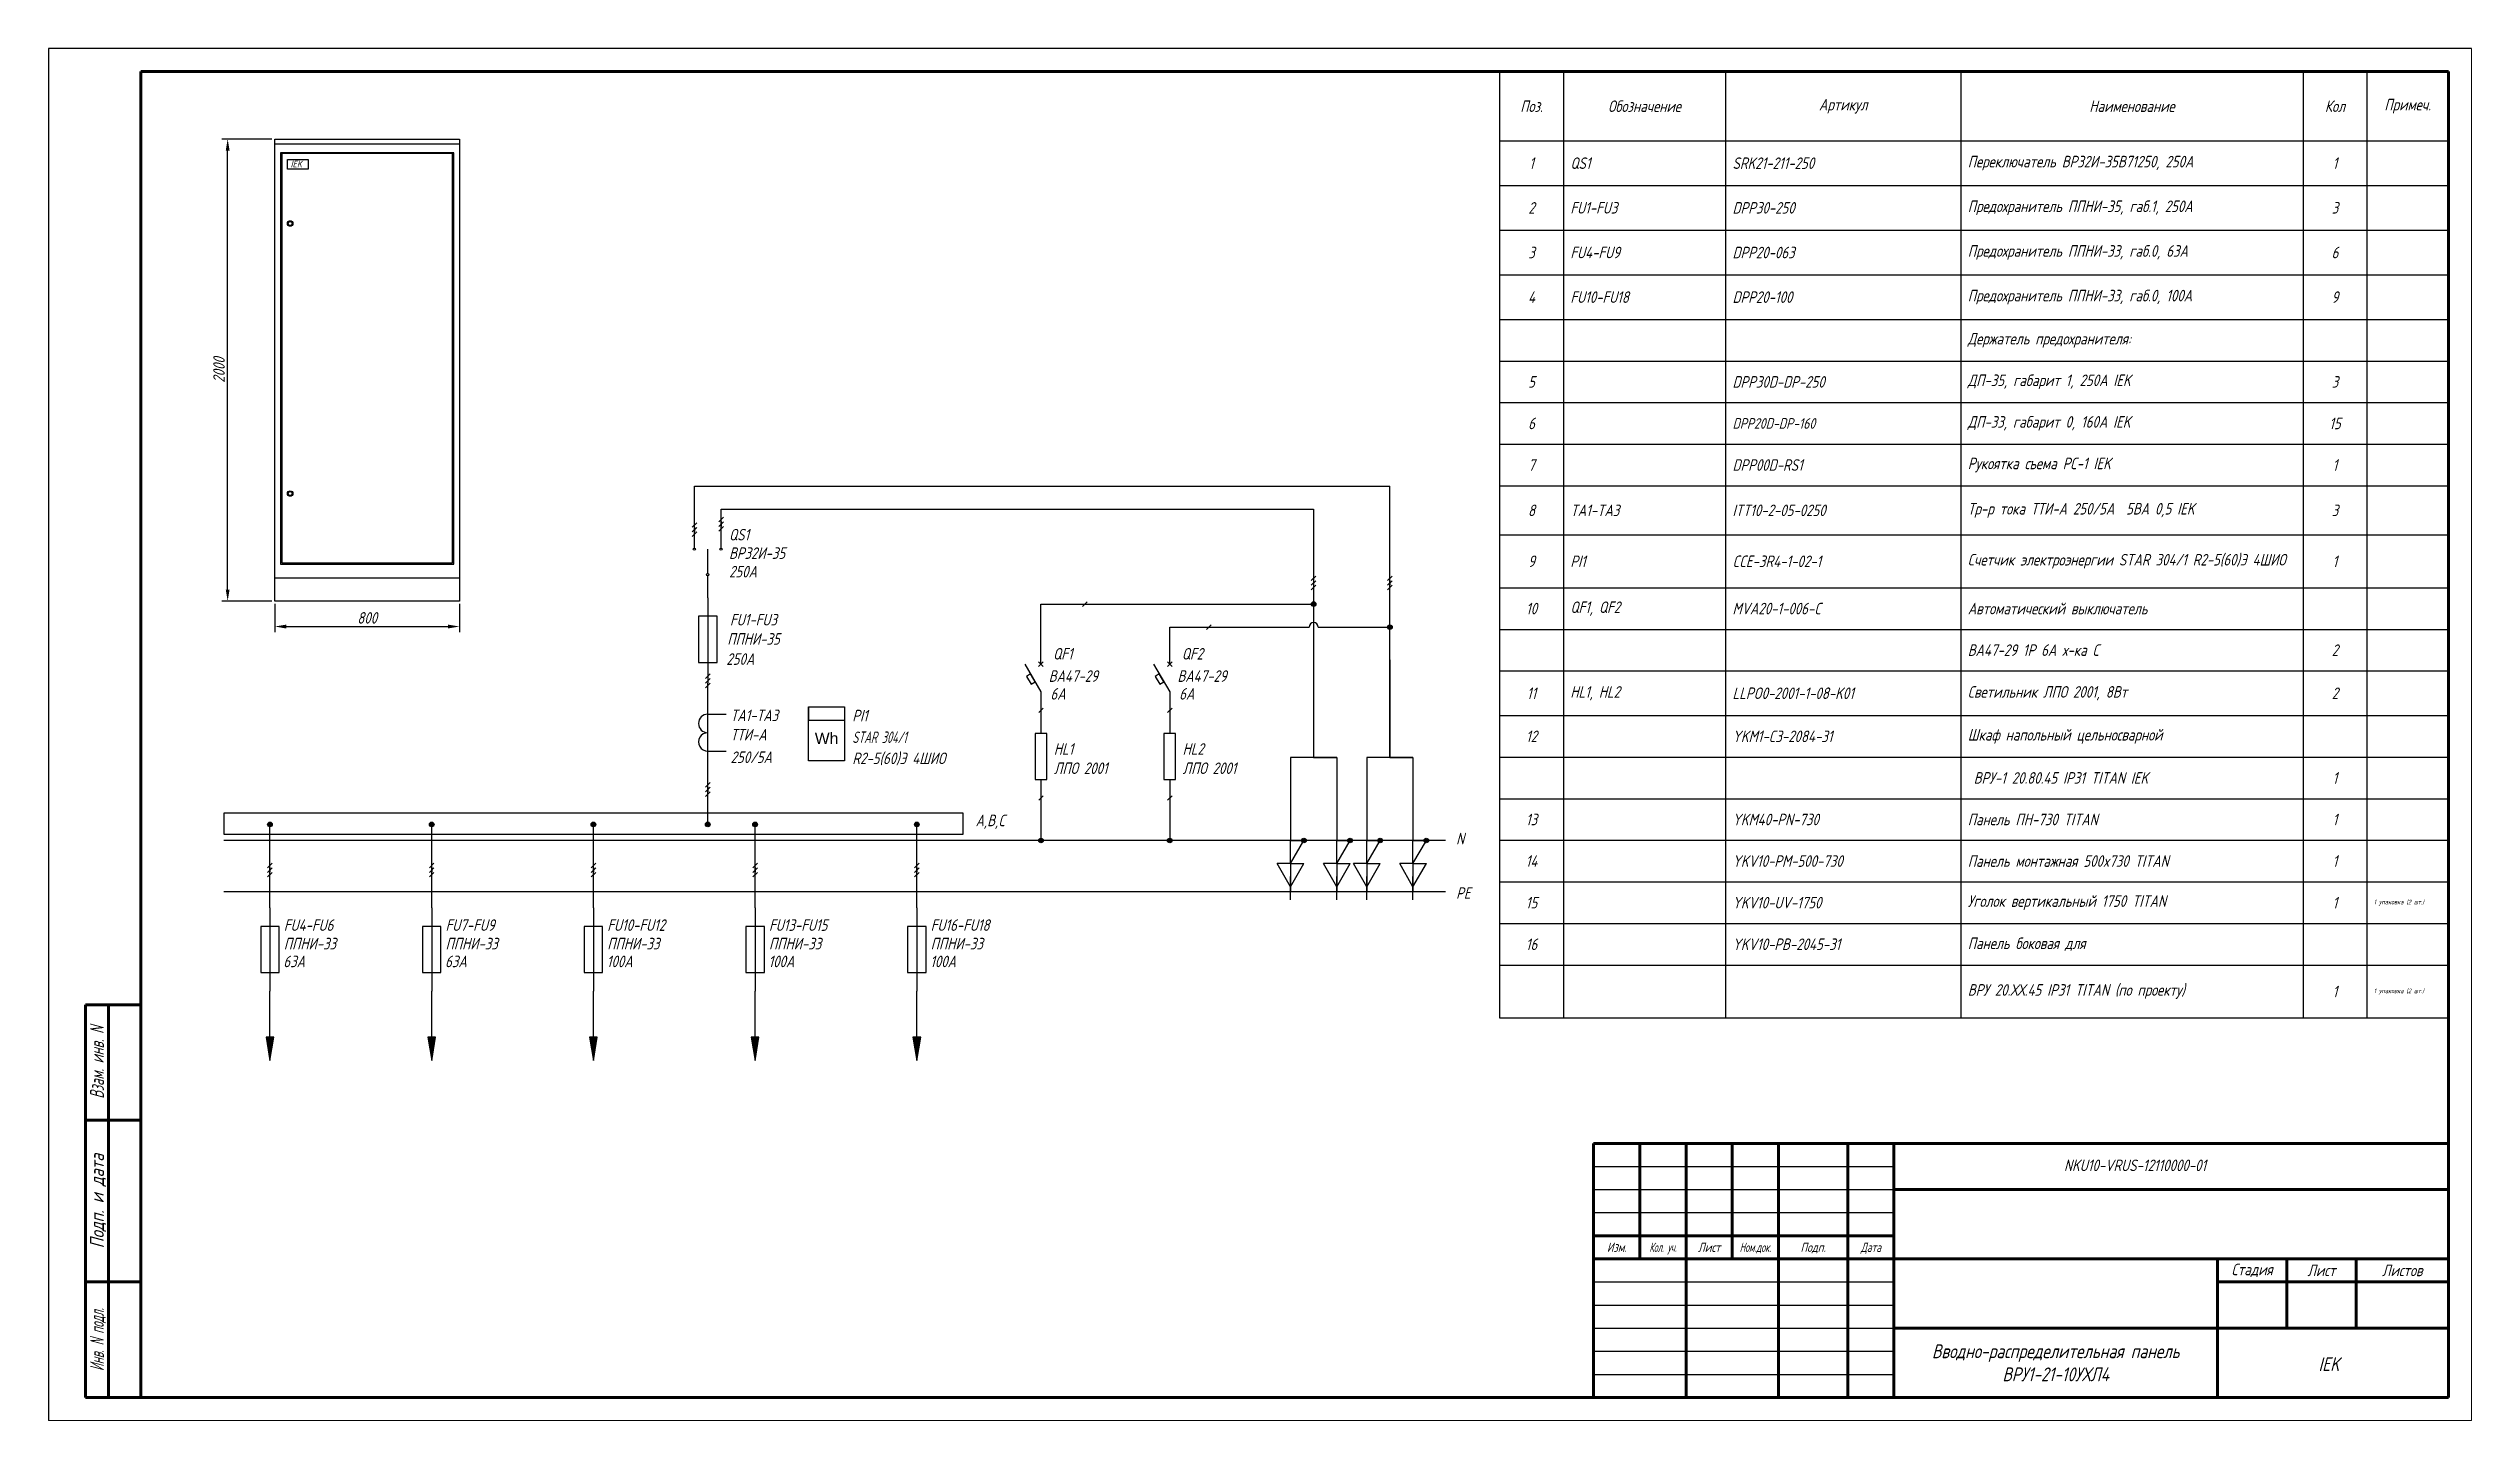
# Model space of a CAD drawing. Header units: millimetres. Extents: x 11954 to 12478, y 19789 to 20086.
import ezdxf
from ezdxf.enums import TextEntityAlignment as Align

# ---------------------------------------------------------------- set-up
doc = ezdxf.new("R2010")
doc.units = ezdxf.units.MM
doc.linetypes.add('HIDDEN', pattern=[0.375, 0.25, -0.125])
doc.layers.add('Штамп', color=7, linetype='Continuous', lineweight=18)
doc.layers.add('Электрические линии', color=7, linetype='Continuous', lineweight=25)
doc.styles.add('GOST 2.304', font='CS_Gost2304.shx', dxfattribs={"oblique": 15, "height": 2.5})
doc.styles.get("Standard").update_dxf_attribs({"font": 'arial.ttf'})
doc.dimstyles.new('ISO-25', dxfattribs={"dimtxt": 2.5, "dimasz": 2.5, "dimexe": 1.25, "dimexo": 0.625, "dimtad": 1, "dimdec": 0, "dimlfac": 20, "dimtxsty": 'GOST 2.304', "dimcen": 2.5, "dimadec": 0, "dimazin": 0, "dimtfac": 1, "dimtdec": 0, "dimtmove": 0, "dimatfit": 3, "dimfxl": 0, "dimarcsym": 0})

# ---------------------------------------------------------------- blocks, each defined once
blk = doc.blocks.new('3 фазы')
for p, q in [((2643.65, 2295.35), (2642.65, 2294.36)), ((2643.65, 2294.35), (2642.65, 2293.36)), ((2643.65, 2293.35), (2642.65, 2292.36)), ((2643.16, 2294.4), (2643.16, 2293.37))]:
    blk.add_line(p, q)
blk = doc.blocks.new('предохранитель')
blk.add_line((0, 0), (0, -18))
blk.add_lwpolyline([(-2, -4), (-2, -14), (2, -14), (2, -4)], close=True)
at = {"oblique": 10}
for tag, p in [('ПРИМЕЧАНИЕ', (4.13, -2.33)), ('ПОЗИЦИЯ', (4.13, -6.15)), ('МАРКА', (13.55, -10.15)), ('НОМ_ЗНАЧЕНИЕ', (4.13, -14.36))]:
    blk.add_attdef(tag, p, '', height=3, dxfattribs=at)
blk = doc.blocks.new('*D20')
at = {"color": 0, "lineweight": -2}
for p, q in [((12003.04, 19966.17), (12003.04, 19960.04)), ((12043.04, 19966.17), (12043.04, 19960.04)), ((12005.54, 19961.29), (12040.54, 19961.29))]:
    blk.add_line(p, q, dxfattribs=at)
at = {"color": 0}
for points in [[(12005.54, 19961.71), (12005.54, 19960.87), (12003.04, 19961.29)], [(12040.54, 19961.71), (12040.54, 19960.87), (12043.04, 19961.29)]]:
    blk.add_solid(points, dxfattribs=at)
at = {"layer": 'Defpoints', "color": 0}
for p in [(12003.04, 19966.8), (12043.04, 19966.8), (12043.04, 19961.29)]:
    blk.add_point(p, dxfattribs=at)
at = {"color": 0, "insert": (12023.04, 19963.16), "char_height": 2.5, "attachment_point": 5, "style": 'GOST 2.304'}
blk.add_mtext('800', dxfattribs=at)
blk = doc.blocks.new('*T19')
at = {"color": 0, "linetype": 'ByBlock', "lineweight": -2}
for p, q in [((0, 0), (205.35, 0)), ((0, 0), (0, -204.86)), ((13.81, 0), (13.81, -204.86)), ((48.9, 0), (48.9, -204.86)), ((99.82, 0), (99.82, -204.86)), ((173.88, 0), (173.88, -204.86)), ((187.69, 0), (187.69, -204.86)), ((205.35, 0), (205.35, -204.86)), ((0, -15), (205.35, -15)), ((0, -24.67), (205.35, -24.67)), ((0, -34.33), (205.35, -34.33)), ((0, -44), (205.35, -44)), ((0, -53.67), (205.35, -53.67)), ((0, -62.67), (205.35, -62.67)), ((0, -71.67), (205.35, -71.67)), ((0, -80.67), (205.35, -80.67)), ((0, -89.67), (205.35, -89.67)), ((0, -100.29), (205.35, -100.29)), ((0, -111.74), (205.35, -111.74)), ((0, -120.74), (205.35, -120.74)), ((0, -129.74), (205.35, -129.74)), ((0, -139.4), (205.35, -139.4)), ((0, -148.4), (205.35, -148.4)), ((0, -157.4), (205.35, -157.4)), ((0, -166.4), (205.35, -166.4)), ((0, -175.4), (205.35, -175.4)), ((0, -184.4), (205.35, -184.4)), ((0, -193.4), (205.35, -193.4)), ((0, -204.86), (205.35, -204.86))]:
    blk.add_line(p, q, dxfattribs=at)
at = {"color": 0, "style": 'GOST 2.304'}
for s, insert, char_height, width, attachment_point in [('Поз.', (6.9, -7.5), 2.5, 10.8065, 5), ('Обозначение', (31.35, -7.5), 2.5, 32.0963, 5), ('Артикул', (74.36, -7.5), 2.5, 47.9166, 5), ('Наименование', (136.85, -7.5), 2.5, 71.0625, 5), ('Кол', (180.79, -7.5), 2.5, 10.8065, 5), ('Примеч.', (196.52, -7.5), 2.5, 14.6635, 5), ('1', (6.9, -19.83), 2.5, 10.8065, 5), ('QS1', (15.31, -19.83), 2.5, 32.0963, 4), ('SRK21-211-250', (50.4, -19.83), 2.5, 47.9166, 4), ('Переключатель {\\C256;ВР32И-35В71250, 250А}', (101.32, -19.83), 2.5, 71.0625, 4), ('1', (180.79, -19.83), 2.5, 10.8065, 5), ('2', (6.9, -29.5), 2.5, 10.8065, 5), ('FU1-FU3', (15.31, -29.5), 2.5, 32.0963, 4), ('DPP30-250', (50.4, -29.5), 2.5, 47.9166, 4), ('Предохранитель ППНИ-35, габ.1, 250А', (101.32, -29.5), 2.5, 71.0625, 4), ('3', (180.79, -29.5), 2.5, 10.8065, 5), ('3', (6.9, -39.17), 2.5, 10.8065, 5), ('FU4-FU9', (15.31, -39.17), 2.5, 32.0963, 4), ('DPP20-063', (50.4, -39.17), 2.5, 47.9166, 4), ('Предохранитель ППНИ-33, габ.0, 63А', (101.32, -39.17), 2.5, 71.0625, 4), ('6', (180.79, -39.17), 2.5, 10.8065, 5), ('4', (6.9, -48.83), 2.5, 10.8065, 5), ('FU10-FU18', (15.31, -48.83), 2.5, 32.0963, 4), ('DPP20-100', (50.4, -48.83), 2.5, 47.9166, 4), ('Предохранитель ППНИ-33, габ.0, 100А', (101.32, -48.83), 2.5, 71.0625, 4), ('9', (180.79, -48.83), 2.5, 10.8065, 5), ('Держатель предохранителя:', (101.32, -58.17), 2.5, 71.0625, 4), ('5', (6.9, -67.17), 2.5, 10.8065, 5), ('DPP30D-DP-250', (50.4, -67.17), 2.5, 47.9166, 4), ('ДП-35, габарит 1, 250А IEK', (101.32, -67.17), 2.5, 71.0625, 4), ('3', (180.79, -67.17), 2.5, 10.8065, 5), ('6', (6.9, -76.17), 2.5, 10.8065, 5), ('{\\H0.91667x;\\C256;DPP20D-DP-160}', (50.4, -76.17), 2.5, 47.9166, 4), ('ДП-33, габарит 0, 160А IEK', (101.32, -76.17), 2.5, 71.0625, 4), ('15', (180.79, -76.17), 2.5, 10.8065, 5), ('Рукоятка съема РС-1 IEK', (101.32, -85.17), 2.5, 71.0625, 4), ('7', (6.9, -85.17), 2.5, 10.8065, 5), ('DPP00D-RS1', (50.4, -85.17), 2.5, 47.9166, 4), ('1', (180.79, -85.17), 2.5, 10.8065, 5), ('8', (6.9, -94.98), 2.5, 10.8065, 5), ('TA1-TA3', (15.31, -94.98), 2.5, 32.0963, 4), ('ITT10-2-05-0250', (50.4, -94.98), 2.5, 47.9166, 4), ('Тр-р тока ТТИ-A 250/5А  5ВА 0,5 IEK', (101.32, -94.98), 2.5, 71.0625, 4), ('3', (180.79, -94.98), 2.5, 10.8065, 5), ('9', (6.9, -106.01), 2.5, 10.8065, 5), ('PI1', (15.31, -106.01), 2.5, 32.0963, 4), ('CCE-3R4-1-02-1', (50.4, -106.01), 2.5, 47.9166, 4), ('Счетчик электроэнергии STAR 304/1 R2-5(60)Э 4ШИО', (101.32, -106.01), 2.5, 71.0625, 4), ('1', (180.79, -106.01), 2.5, 10.8065, 5), ('10', (6.9, -116.24), 2.5, 10.8065, 5), ('QF1, QF2', (15.31, -116.24), 2.5, 32.0963, 4), ('MVA20-1-006-C', (50.4, -116.24), 2.5, 47.9166, 4), ('Автоматический выключатель ', (101.32, -116.24), 2.5, 71.0625, 4), ('ВА47-29 1Р 6А х-ка С', (101.32, -125.24), 2.5, 71.0625, 4), ('2', (180.79, -125.24), 2.5, 10.8065, 5), ('11', (6.9, -134.57), 2.5, 10.8065, 5), ('HL1, HL2', (15.31, -134.57), 2.5, 32.0963, 4), ('LLPO0-2001-1-08-K01', (50.4, -134.57), 2.5, 47.9166, 4), ('Светильник ЛПО 2001, 8Вт', (101.32, -134.57), 2.5, 71.0625, 4), ('2', (180.79, -134.57), 2.5, 10.8065, 5), ('12', (6.9, -143.9), 2.5, 10.8065, 5), ('YKM1-C3-2084-31', (50.4, -143.9), 2.5, 47.9166, 4), ('Шкаф\\~напольный\\~цельносварной\\~', (101.32, -143.9), 2.5, 71.0625, 4), ('\\~ВРУ-1\\~20.80.45\\~IP31\\~TITAN IEK', (101.32, -152.9), 2.5, 71.0625, 4), ('1', (180.79, -152.9), 2.5, 10.8065, 5), ('13', (6.9, -161.9), 2.5, 10.8065, 5), ('YKM40-PN-730', (50.4, -161.9), 2.5, 47.9166, 4), ('Панель\\~ПН-730\\~TITAN', (101.32, -161.9), 2.5, 71.0625, 4), ('1', (180.79, -161.9), 2.5, 10.8065, 5), ('14', (6.9, -170.9), 2.5, 10.8065, 5), ('YKV10-PM-500-730', (50.4, -170.9), 2.5, 47.9166, 4), ('Панель\\~монтажная\\~500x730\\~TITAN', (101.32, -170.9), 2.5, 71.0625, 4), ('1', (180.79, -170.9), 2.5, 10.8065, 5), ('Уголок\\~вертикальный\\~1750\\~TITAN', (101.32, -179.9), 2.5, 71.0625, 4), ('15', (6.9, -179.9), 2.5, 10.8065, 5), ('YKV10-UV-1750', (50.4, -179.9), 2.5, 47.9166, 4), ('1', (180.79, -179.9), 2.5, 10.8065, 5), ('1 упаковка (2 шт.)', (189.19, -179.9), 1, 14.6635, 4), ('16', (6.9, -188.9), 2.5, 10.8065, 5), ('YKV10-PB-2045-31', (50.4, -188.9), 2.5, 47.9166, 4), ('Панель\\~боковая\\~для\\~', (101.32, -188.9), 2.5, 71.0625, 4), ('ВРУ\\~20.ХХ.45\\~IP31\\~TITAN (по проекту)', (101.32, -199.13), 2.5, 71.0625, 4), ('1', (180.79, -199.13), 2.5, 10.8065, 5), ('1 упаковка (2 шт.)', (189.19, -199.13), 1, 14.6635, 4)]:
    blk.add_mtext(s, dxfattribs=dict(at, insert=insert, char_height=char_height, width=width, attachment_point=attachment_point))
blk = doc.blocks.new('*D21')
at = {"color": 0, "lineweight": -2}
for p, q in [((12002.42, 20066.8), (11991.6, 20066.8)), ((11992.85, 19969.3), (11992.85, 20064.3)), ((12002.42, 19966.8), (11991.6, 19966.8))]:
    blk.add_line(p, q, dxfattribs=at)
at = {"color": 0}
for points in [[(11992.44, 20064.3), (11993.27, 20064.3), (11992.85, 20066.8)], [(11992.44, 19969.3), (11993.27, 19969.3), (11992.85, 19966.8)]]:
    blk.add_solid(points, dxfattribs=at)
at = {"layer": 'Defpoints', "color": 0}
for p in [(11992.85, 20066.8), (12003.04, 20066.8), (12003.04, 19966.8)]:
    blk.add_point(p, dxfattribs=at)
at = {"color": 0, "insert": (11990.98, 20016.8), "char_height": 2.5, "attachment_point": 5, "rotation": 90, "style": 'GOST 2.304'}
blk.add_mtext('2000', dxfattribs=at)
blk = doc.blocks.new('вык авт')
for p, q in [((13.65, -1.36), (13.65, 2.64)), ((13.15, -5.86), (14.15, -4.86)), ((13.15, -4.86), (14.15, -5.86)), ((13.15, -5.86), (14.15, -4.86)), ((13.65, -5.36), (13.65, -1.36)), ((10.14, -5.36), (13.65, -11.36)), ((11.39, -7.49), (10.53, -8)), ((10.53, -8), (11.54, -9.72)), ((12.4, -9.22), (11.39, -7.49)), ((11.54, -9.72), (12.4, -9.22)), ((13.65, -11.36), (13.65, -15.36))]:
    blk.add_line(p, q)
at = {"oblique": 10}
for tag, p in [('ПРИМЕЧАНИЕ', (16.65, -2.33)), ('ПОЗИЦИЯ', (16.65, -6.15)), ('МАРКА', (26.07, -10.15)), ('НОМ_ЗНАЧЕНИЕ', (16.65, -14.36))]:
    blk.add_attdef(tag, p, '', height=3, dxfattribs=at)
blk = doc.blocks.new('диод')
for p, q in [((0, 8.03), (0, 12.83)), ((0, 12.83), (2.89, 12.83)), ((0, 7.83), (2.89, 12.83)), ((0, 7.83), (-2.88, 7.82)), ((0, 2.83), (-2.88, 7.82)), ((0, 8.03), (0, 2.83)), ((0, 7.83), (2.89, 7.83)), ((0, 2.83), (2.89, 7.83)), ((0, 0), (0, 5)), ((0, 2.83), (0, 1.74))]:
    blk.add_line(p, q)
blk = doc.blocks.new('трансформатор')
for p, q in [((0, -16), (0, 0)), ((0, -4), (4, -4)), ((0, -12), (4, -12))]:
    blk.add_line(p, q)
for centre, start, end in [((0, -6), 90, 270), ((-0.01, -10), 89.716, 270.284)]:
    blk.add_arc(centre, 2, start, end)
at = {"oblique": 10}
for tag, p in [('ПРИМЕЧАНИЕ', (4.94, -0.56)), ('ПОЗИЦИЯ', (4.94, -5.5)), ('МАРКА', (14.44, -9.68)), ('НОМ_ЗНАЧЕНИЕ', (4.94, -14.55))]:
    blk.add_attdef(tag, p, '', height=3, dxfattribs=at)
blk = doc.blocks.new('переключател2')
for p, q in [((-2.89, 10.75), (-2.89, 14)), ((0, 5.25), (0, 10.5)), ((2.89, 10.75), (2.89, 14)), ((0, 0), (0, 4.75))]:
    blk.add_line(p, q)
for centre in [(-2.89, 10.5), (2.89, 10.5), (0, 5)]:
    blk.add_circle(centre, 0.25)
at = {"oblique": 10}
for tag, p in [('ПРИМЕЧАНИЕ', (5.54, 15.78)), ('ПОЗИЦИЯ', (5.54, 11.96)), ('МАРКА', (14.96, 7.96)), ('НОМ_ЗНАЧЕНИЕ', (5.54, 3.75))]:
    blk.add_attdef(tag, p, '', height=3, dxfattribs=at)
blk = doc.blocks.new('счетчик')
for p, q in [((-4, -20), (-4, -8)), ((-4, -8), (-4, -10)), ((-4, -8), (-4, -11)), ((-4, -8), (4, -8)), ((4, -8), (4, -20)), ((-4, -11), (4, -11)), ((4, -20), (-4, -20))]:
    blk.add_line(p, q)
at = {"insert": (0, -15), "char_height": 2.5, "width": 8, "attachment_point": 5}
blk.add_mtext('Wh', dxfattribs=at)
for tag, p in [('ПОЗИЦИЯ', (14.74, -11.28)), ('МАРКА', (14.5, -15.51)), ('ПРИМЕЧАНИЕ', (13.94, -24.24)), ('НОМ_ЗНАЧЕНИЕ', (14.14, -19.72))]:
    blk.add_attdef(tag, p, '', height=3)

msp = doc.modelspace()

# ---------------------------------------------------------------- hatches: boundary and pattern name
h = msp.add_hatch(color=0)
edge = h.paths.add_edge_path()
edge.add_arc((12227.894, 19966.149), 0.5, 0, 360)
h = msp.add_hatch(color=0)
edge = h.paths.add_edge_path()
edge.add_arc((12244.395, 19961.149), 0.5, 0, 360)
h = msp.add_hatch(color=0)
edge = h.paths.add_edge_path()
edge.add_arc((12002.009, 19918.462), 0.5, 0, 360)
h = msp.add_hatch(color=0)
edge = h.paths.add_edge_path()
edge.add_arc((12037.011, 19918.462), 0.5, 0, 360)
h = msp.add_hatch(color=0)
edge = h.paths.add_edge_path()
edge.add_arc((12072.009, 19918.462), 0.5, 0, 360)
h = msp.add_hatch(color=0)
edge = h.paths.add_edge_path()
edge.add_arc((12096.765, 19918.462), 0.5, 0, 360)
h = msp.add_hatch(color=0)
edge = h.paths.add_edge_path()
edge.add_arc((12107.011, 19918.462), 0.5, 0, 360)
h = msp.add_hatch(color=0)
edge = h.paths.add_edge_path()
edge.add_arc((12142.009, 19918.458), 0.5, 0, 360)
h = msp.add_hatch(color=0)
edge = h.paths.add_edge_path()
edge.add_arc((12168.88, 19914.976), 0.5, 0, 360)
h = msp.add_hatch(color=0)
edge = h.paths.add_edge_path()
edge.add_arc((12196.746, 19914.976), 0.5, 0, 360)
h = msp.add_hatch(color=0)
edge = h.paths.add_edge_path()
edge.add_arc((12225.784, 19914.975), 0.5, 0, 360)
h = msp.add_hatch(color=0)
edge = h.paths.add_edge_path()
edge.add_arc((12235.782, 19914.975), 0.5, 0, 360)
h = msp.add_hatch(color=0)
edge = h.paths.add_edge_path()
edge.add_arc((12242.284, 19914.975), 0.5, 0, 360)
h = msp.add_hatch(color=0)
edge = h.paths.add_edge_path()
edge.add_arc((12252.282, 19914.975), 0.5, 0, 360)
for points in [[(12002.009, 19867.375), (12002.843, 19872.375), (12001.176, 19872.375)], [(12037.011, 19867.375), (12037.845, 19872.375), (12036.178, 19872.375)], [(12072.009, 19867.375), (12072.843, 19872.375), (12071.176, 19872.375)], [(12107.011, 19867.375), (12107.845, 19872.375), (12106.178, 19872.375)], [(12142.009, 19867.375), (12142.843, 19872.375), (12141.176, 19872.375)]]:
    msp.add_hatch(color=0).paths.add_polyline_path(points)

# ---------------------------------------------------------------- linework, layer by layer
at = {"color": 0, "ltscale": 100}
for p, q in [((12478.499, 20086.419), (11954.067, 20086.419)), ((11954.067, 20086.419), (11954.067, 19789.419)), ((12244.395, 19932.975), (12244.395, 19991.699)), ((12227.894, 19986.699), (12227.895, 19932.975)), ((12227.895, 19954.076), (12227.895, 19932.975)), ((12244.395, 19954.076), (12244.395, 19932.975)), ((12168.88, 19943.149), (12168.88, 19938.149)), ((12196.746, 19943.149), (12196.746, 19938.149)), ((12096.765, 19918.462), (12096.765, 19933.535)), ((12232.897, 19932.975), (12222.897, 19932.975)), ((12222.897, 19932.975), (12222.897, 19914.975)), ((12227.897, 19932.975), (12232.897, 19932.975)), ((12232.897, 19932.975), (12232.895, 19914.975)), ((12249.397, 19932.975), (12239.397, 19932.975)), ((12239.397, 19932.975), (12239.397, 19914.975)), ((12244.397, 19932.975), (12249.397, 19932.975)), ((12249.397, 19932.975), (12249.395, 19914.975)), ((11992.009, 19920.86), (11992.009, 19916.36)), ((12002.009, 19900.375), (12002.009, 19918.462)), ((12037.009, 19900.375), (12037.011, 19918.462)), ((12072.009, 19900.375), (12072.009, 19918.462)), ((12107.009, 19900.375), (12107.011, 19918.462)), ((12142.007, 19900.375), (12142.009, 19918.462)), ((12152.009, 19916.36), (12152.009, 19920.86)), ((12256.467, 19914.976), (11992.009, 19914.976)), ((12256.467, 19903.85), (11992.009, 19903.851))]:
    msp.add_line(p, q, dxfattribs=at)
at = {"color": 0}
for p, q in [((12003.044, 20065.799), (12043.044, 20065.799)), ((12093.878, 19991.699), (12244.395, 19991.699)), ((12093.878, 19981.535), (12093.878, 19991.699)), ((12099.652, 19981.535), (12099.652, 19986.699)), ((12099.652, 19986.699), (12227.894, 19986.699)), ((12003.044, 19971.799), (12043.044, 19971.799)), ((12168.88, 19966.149), (12227.894, 19966.149)), ((12178.881, 19966.645), (12177.882, 19965.652)), ((12196.746, 19961.149), (12226.894, 19961.149)), ((12228.894, 19961.149), (12244.395, 19961.149)), ((12096.765, 19946.306), (12096.765, 19949.048)), ((12169.38, 19924.67), (12168.381, 19923.678)), ((12168.88, 19928.149), (12168.88, 19914.976)), ((12197.245, 19924.67), (12196.247, 19923.678)), ((12196.746, 19928.149), (12196.746, 19914.976)), ((12002.009, 19872.375), (12002.009, 19882.375)), ((12037.011, 19872.375), (12037.011, 19882.375)), ((12072.009, 19872.375), (12072.009, 19882.375)), ((12107.011, 19872.375), (12107.011, 19882.375)), ((12142.009, 19872.375), (12142.009, 19882.375)), ((12002.843, 19872.375), (12001.176, 19872.375)), ((12001.176, 19872.375), (12002.009, 19867.375)), ((12002.009, 19867.375), (12002.843, 19872.375)), ((12037.845, 19872.375), (12036.178, 19872.375)), ((12036.178, 19872.375), (12037.011, 19867.375)), ((12037.011, 19867.375), (12037.845, 19872.375)), ((12072.843, 19872.375), (12071.176, 19872.375)), ((12071.176, 19872.375), (12072.009, 19867.375)), ((12072.009, 19867.375), (12072.843, 19872.375)), ((12107.845, 19872.375), (12106.178, 19872.375)), ((12106.178, 19872.375), (12107.011, 19867.375)), ((12107.011, 19867.375), (12107.845, 19872.375)), ((12142.843, 19872.375), (12141.176, 19872.375)), ((12141.176, 19872.375), (12142.009, 19867.375)), ((12142.009, 19867.375), (12142.843, 19872.375))]:
    msp.add_line(p, q, dxfattribs=at)
for p, q in [((12168.88, 19961.149), (12168.88, 19966.149)), ((12205.736, 19961.645), (12204.738, 19960.652)), ((12169.38, 19943.645), (12168.381, 19942.652)), ((12197.245, 19943.645), (12196.247, 19942.652))]:
    msp.add_line(p, q)
for points in [[(12003.044, 20066.799), (12043.044, 20066.799), (12043.044, 19966.799), (12003.044, 19966.799)], [(12004.294, 19974.799), (12041.794, 19974.799), (12041.794, 20063.799), (12004.294, 20063.799)], [(12004.544, 19975.074), (12041.544, 19975.074), (12041.544, 20063.674), (12004.544, 20063.674)], [(12005.79, 20062.398), (12010.29, 20062.398), (12010.29, 20060.298), (12005.79, 20060.298)], [(12170.13, 19928.149), (12170.13, 19938.149), (12167.63, 19938.149), (12167.63, 19928.149)], [(12197.996, 19928.149), (12197.996, 19938.149), (12195.496, 19938.149), (12195.496, 19928.149)]]:
    msp.add_lwpolyline(points, close=True, dxfattribs=at)
msp.add_lwpolyline([(12152.009, 19920.86), (11992.009, 19920.86), (11992.009, 19916.36), (12152.009, 19916.36)], dxfattribs=at)
for centre, radius in [((12006.382, 20048.524), 0.6), ((12006.382, 20048.524), 0.428), ((12006.382, 19990.074), 0.6), ((12006.382, 19990.074), 0.428), ((12227.894, 19966.149), 0.5), ((12244.395, 19961.149), 0.5), ((12002.009, 19918.462), 0.5), ((12037.011, 19918.462), 0.5), ((12072.009, 19918.462), 0.5), ((12096.765, 19918.462), 0.5), ((12107.011, 19918.462), 0.5), ((12142.009, 19918.458), 0.5), ((12168.88, 19914.976), 0.5), ((12196.746, 19914.976), 0.5), ((12225.784, 19914.975), 0.5), ((12235.782, 19914.975), 0.5), ((12242.284, 19914.975), 0.5), ((12252.282, 19914.975), 0.5)]:
    msp.add_circle(centre, radius, dxfattribs=at)
msp.add_arc((12227.894, 19961.149), 1, 0, 180, dxfattribs=at)
at = {"layer": 'Штамп', "color": 0, "ltscale": 0.083333}
for p, q in [((11954.067, 20086.419), (11954.067, 19789.419)), ((12352.042, 20086.419), (12058.499, 20086.419)), ((12058.499, 20086.419), (12478.499, 20086.419)), ((12478.499, 20086.419), (12478.499, 19789.419)), ((12478.499, 19789.419), (11954.067, 19789.419))]:
    msp.add_line(p, q, dxfattribs=at)
at = {"layer": 'Штамп', "color": 0, "lineweight": 60, "ltscale": 0.083333}
for p, q in [((12473.499, 20081.419), (11974.067, 20081.419)), ((11974.067, 20081.419), (11974.067, 19794.419)), ((12473.499, 19794.419), (12473.499, 20081.419)), ((11974.067, 19794.419), (12471.406, 19794.419))]:
    msp.add_line(p, q, dxfattribs=at)
at = {"layer": 'Штамп', "color": 0, "linetype": 'Continuous', "lineweight": 60}
for p, q in [((11962.067, 19794.419), (11962.067, 19879.419)), ((11962.067, 19879.419), (11974.067, 19879.419)), ((11967.067, 19794.419), (11967.067, 19879.419)), ((11962.067, 19854.419), (11974.067, 19854.419)), ((11962.067, 19819.419), (11974.067, 19819.419)), ((11974.067, 19794.419), (11962.067, 19794.419))]:
    msp.add_line(p, q, dxfattribs=at)
at = {"layer": 'Штамп', "color": 0, "linetype": 'Continuous', "lineweight": 60, "ltscale": 0.5}
for p, q in [((12288.499, 19849.419), (12473.499, 19849.419)), ((12288.499, 19794.419), (12288.499, 19849.419)), ((12298.499, 19849.419), (12298.499, 19824.419)), ((12308.499, 19849.419), (12308.499, 19794.419)), ((12318.499, 19849.419), (12318.499, 19824.419)), ((12328.499, 19849.419), (12328.499, 19794.419)), ((12343.499, 19849.419), (12343.499, 19794.419)), ((12353.499, 19794.419), (12353.499, 19849.409)), ((12473.499, 19794.419), (12473.499, 19849.419)), ((12353.499, 19839.419), (12473.499, 19839.419)), ((12288.499, 19829.419), (12353.499, 19829.419)), ((12288.499, 19824.419), (12473.499, 19824.419)), ((12423.499, 19794.419), (12423.499, 19824.419)), ((12423.499, 19824.419), (12423.499, 19794.419)), ((12438.499, 19824.419), (12438.499, 19809.419)), ((12453.499, 19824.419), (12453.499, 19809.419)), ((12423.499, 19819.419), (12473.499, 19819.419)), ((12353.499, 19809.419), (12473.499, 19809.419)), ((12288.499, 19794.419), (12473.499, 19794.419))]:
    msp.add_line(p, q, dxfattribs=at)
at = {"layer": 'Штамп', "color": 0, "linetype": 'Continuous', "lineweight": 25, "ltscale": 0.5}
for p, q in [((12288.499, 19844.419), (12353.499, 19844.419)), ((12288.499, 19839.419), (12353.499, 19839.419)), ((12288.499, 19834.419), (12353.499, 19834.419)), ((12288.499, 19819.419), (12353.499, 19819.419)), ((12288.499, 19814.419), (12353.499, 19814.419)), ((12288.499, 19809.419), (12353.499, 19809.419)), ((12288.499, 19804.419), (12353.499, 19804.419)), ((12288.499, 19799.419), (12353.499, 19799.419))]:
    msp.add_line(p, q, dxfattribs=at)
at = {"layer": 'Штамп', "color": 0, "ltscale": 0.5}
for p, q in [((12423.499, 19824.419), (12473.499, 19824.419)), ((12473.499, 19824.419), (12473.499, 19808.308))]:
    msp.add_line(p, q, dxfattribs=at)
at = {"layer": 'Электрические линии', "color": 0, "lineweight": 25, "ltscale": 0.083333}
msp.add_line((12473.499, 20069.068), (12473.499, 19952.068), dxfattribs=at)

# ---------------------------------------------------------------- block references
msp.add_blockref('*T19', (12268.147, 20081.419))
at = {"color": 0, "linetype": 'HIDDEN', "ltscale": 100}
for p in [(9450.722, 17688.403), (9456.496, 17689.592), (9584.738, 17676.867), (9601.239, 17676.867), (9453.609, 17655.68), (9453.611, 17632.146), (9358.854, 17614.717), (9393.857, 17614.717), (9428.854, 17614.717), (9463.857, 17614.717), (9498.854, 17614.717)]:
    msp.add_blockref('3 фазы', p, dxfattribs=at)
at = {"color": 0, "ltscale": 100}
ref = msp.add_blockref('переключател2', (12096.765, 19967.535), dxfattribs=at)
ref.add_attrib('МАРКА', 'ВР32И-35', (12101.36, 19975.926), dxfattribs={"height": 2.5, "style": 'GOST 2.304', "oblique": 15})
ref.add_attrib('ПОЗИЦИЯ', 'QS1', (12101.36, 19979.926), dxfattribs={"height": 2.5, "style": 'GOST 2.304', "oblique": 15})
ref.add_attrib('НОМ_ЗНАЧЕНИЕ', '250А', (12101.36, 19971.926), dxfattribs={"height": 2.5, "style": 'GOST 2.304', "oblique": 15})
ref = msp.add_blockref('предохранитель', (12096.765, 19967.535), dxfattribs=at)
ref.add_attrib('МАРКА', 'ППНИ-35', (12100.985, 19957.355), dxfattribs={"height": 2.5, "style": 'GOST 2.304', "oblique": 15})
ref.add_attrib('ПОЗИЦИЯ', 'FU1-FU3', (12101.567, 19961.507), dxfattribs={"height": 2.5, "style": 'GOST 2.304', "oblique": 15})
ref.add_attrib('НОМ_ЗНАЧЕНИЕ', '250А', (12100.782, 19952.991), dxfattribs={"height": 2.5, "style": 'GOST 2.304', "oblique": 15})
at = {"ltscale": 100}
ref = msp.add_blockref('вык авт', (12155.228, 19958.506), dxfattribs=at)
ref.add_attrib('НОМ_ЗНАЧЕНИЕ', '6А', (12170.925, 19945.474), dxfattribs={"height": 2.5, "style": 'GOST 2.304', "oblique": 15})
ref.add_attrib('ПОЗИЦИЯ', 'QF1', (12171.494, 19954.142), dxfattribs={"height": 2.5, "style": 'GOST 2.304', "oblique": 15})
ref.add_attrib('МАРКА', 'ВА47-29', (12170.546, 19949.316), dxfattribs={"height": 2.5, "style": 'GOST 2.304', "oblique": 15})
ref = msp.add_blockref('вык авт', (12183.094, 19958.506), dxfattribs=at)
ref.add_attrib('НОМ_ЗНАЧЕНИЕ', '6А', (12198.791, 19945.474), dxfattribs={"height": 2.5, "style": 'GOST 2.304', "oblique": 15})
ref.add_attrib('ПОЗИЦИЯ', 'QF2', (12199.36, 19954.142), dxfattribs={"height": 2.5, "style": 'GOST 2.304', "oblique": 15})
ref.add_attrib('МАРКА', 'ВА47-29', (12198.412, 19949.316), dxfattribs={"height": 2.5, "style": 'GOST 2.304', "oblique": 15})
at = {"color": 0, "ltscale": 100}
ref = msp.add_blockref('трансформатор', (12096.765, 19946.306), dxfattribs=at)
ref.add_attrib('НОМ_ЗНАЧЕНИЕ', '250/5А', (12101.702, 19931.754), dxfattribs={"height": 2.5, "style": 'GOST 2.304', "oblique": 15})
ref.add_attrib('МАРКА', 'ТТИ-A', (12101.694, 19936.623), dxfattribs={"height": 2.5, "style": 'GOST 2.304', "oblique": 15})
ref.add_attrib('ПОЗИЦИЯ', 'ТА1-ТА3', (12101.702, 19940.806), dxfattribs={"height": 2.5, "style": 'GOST 2.304', "oblique": 15})
ref = msp.add_blockref('счетчик', (12122.481, 19951.712), dxfattribs=dict(at, xscale=0.9747000000000117, yscale=0.9747000000000117, zscale=0.9747000000000117))
ref.add_attrib('МАРКА', 'STAR 304/1', (12128.049, 19936.073), dxfattribs={"height": 2.5, "style": 'GOST 2.304', "oblique": 15, "width": 0.8})
ref.add_attrib('ПОЗИЦИЯ', 'PI1', (12128.049, 19940.759), dxfattribs={"height": 2.5, "style": 'GOST 2.304', "oblique": 15})
ref.add_attrib('НОМ_ЗНАЧЕНИЕ', 'R2-5(60)Э 4ШИО', (12128.049, 19931.505), dxfattribs={"height": 2.5, "style": 'GOST 2.304', "oblique": 15})
for p in [(12222.897, 19902.148), (12232.895, 19902.148), (12239.397, 19902.148), (12249.395, 19902.148)]:
    msp.add_blockref('диод', p, dxfattribs=at)
ref = msp.add_blockref('предохранитель', (12002.009, 19900.375), dxfattribs=at)
ref.add_attrib('МАРКА', 'ППНИ-33', (12005.009, 19891.407), dxfattribs={"height": 2.5, "style": 'GOST 2.304', "oblique": 15})
ref.add_attrib('ПОЗИЦИЯ', 'FU4-FU6', (12005.009, 19895.407), dxfattribs={"height": 2.5, "style": 'GOST 2.304', "oblique": 15})
ref.add_attrib('НОМ_ЗНАЧЕНИЕ', '63А', (12004.901, 19887.546), dxfattribs={"height": 2.5, "style": 'GOST 2.304', "oblique": 15})
ref = msp.add_blockref('предохранитель', (12037.011, 19900.375), dxfattribs=at)
ref.add_attrib('МАРКА', 'ППНИ-33', (12040.011, 19891.407), dxfattribs={"height": 2.5, "style": 'GOST 2.304', "oblique": 15})
ref.add_attrib('ПОЗИЦИЯ', 'FU7-FU9', (12040.011, 19895.407), dxfattribs={"height": 2.5, "style": 'GOST 2.304', "oblique": 15})
ref.add_attrib('НОМ_ЗНАЧЕНИЕ', '63А', (12039.903, 19887.546), dxfattribs={"height": 2.5, "style": 'GOST 2.304', "oblique": 15})
ref = msp.add_blockref('предохранитель', (12072.009, 19900.375), dxfattribs=at)
ref.add_attrib('МАРКА', 'ППНИ-33', (12075.009, 19891.407), dxfattribs={"height": 2.5, "style": 'GOST 2.304', "oblique": 15})
ref.add_attrib('ПОЗИЦИЯ', 'FU10-FU12', (12075.009, 19895.407), dxfattribs={"height": 2.5, "style": 'GOST 2.304', "oblique": 15})
ref.add_attrib('НОМ_ЗНАЧЕНИЕ', '100А', (12074.901, 19887.546), dxfattribs={"height": 2.5, "style": 'GOST 2.304', "oblique": 15})
ref = msp.add_blockref('предохранитель', (12107.011, 19900.375), dxfattribs=at)
ref.add_attrib('МАРКА', 'ППНИ-33', (12110.011, 19891.407), dxfattribs={"height": 2.5, "style": 'GOST 2.304', "oblique": 15})
ref.add_attrib('ПОЗИЦИЯ', 'FU13-FU15', (12110.011, 19895.407), dxfattribs={"height": 2.5, "style": 'GOST 2.304', "oblique": 15})
ref.add_attrib('НОМ_ЗНАЧЕНИЕ', '100А', (12109.903, 19887.546), dxfattribs={"height": 2.5, "style": 'GOST 2.304', "oblique": 15})
ref = msp.add_blockref('предохранитель', (12142.009, 19900.375), dxfattribs=at)
ref.add_attrib('МАРКА', 'ППНИ-33', (12145.009, 19891.407), dxfattribs={"height": 2.5, "style": 'GOST 2.304', "oblique": 15})
ref.add_attrib('ПОЗИЦИЯ', 'FU16-FU18', (12145.009, 19895.407), dxfattribs={"height": 2.5, "style": 'GOST 2.304', "oblique": 15})
ref.add_attrib('НОМ_ЗНАЧЕНИЕ', '100А', (12144.901, 19887.546), dxfattribs={"height": 2.5, "style": 'GOST 2.304', "oblique": 15})

# ---------------------------------------------------------------- texts
at = {"color": 0, "attachment_point": 1, "style": 'GOST 2.304'}
for s, insert, char_height in [('IEK', (12006.469, 20062.157), 1.5), ('HL1\\PЛПО 2001', (12171.674, 19936.037), 2.5), ('HL2\\PЛПО 2001', (12199.539, 19936.037), 2.5)]:
    msp.add_mtext(s, dxfattribs=dict(at, insert=insert, char_height=char_height))
at = {"color": 0, "char_height": 2.5, "attachment_point": 1, "style": 'GOST 2.304'}
for s, insert in [('A,B,C', (12154.734, 19920.569)), ('N', (12258.733, 19916.64)), ('PE', (12258.733, 19904.844))]:
    msp.add_mtext_dynamic_manual_height_columns(s, width=0.29505, gutter_width=12.5, heights=[0], dxfattribs=dict(at, insert=insert))
at = {"insert": (12390.297, 19845.909), "char_height": 2.5, "width": 1.65235, "attachment_point": 1, "style": 'GOST 2.304'}
msp.add_mtext('NKU10-VRUS-12110000-01', dxfattribs=at)
at = {"layer": 'Штамп', "color": 0, "style": 'GOST 2.304', "oblique": 15}
for s, width, p in [('Взам. инв. N', 0.8, (11964.567, 19866.919)), ('Инв. N подл.', 0.7, (11964.567, 19806.919))]:
    msp.add_text(s, height=3, rotation=90, dxfattribs=dict(at, width=width)).set_placement(p, align=Align.MIDDLE_CENTER)
msp.add_text('Подп. и дата', height=3, rotation=90, dxfattribs=at).set_placement((11964.567, 19836.919), align=Align.MIDDLE_CENTER)
at = {"layer": 'Штамп', "color": 0, "ltscale": 0.5, "style": 'GOST 2.304', "oblique": 15}
for s, p in [('Изм.', (12293.499, 19826.919)), ('Лист', (12313.499, 19826.919)), ('Подп.', (12335.999, 19826.919))]:
    msp.add_text(s, height=2, dxfattribs=at).set_placement(p, align=Align.MIDDLE_CENTER)
for s, width, p in [('Кол. уч.', 0.65, (12303.499, 19826.919)), ('Ном.док.', 0.8, (12323.499, 19826.919)), ('Дата', 0.9, (12348.499, 19826.919))]:
    msp.add_text(s, height=2, dxfattribs=dict(at, width=width)).set_placement(p, align=Align.MIDDLE_CENTER)
at = {"layer": 'Штамп', "color": 0, "ltscale": 100, "char_height": 2.5, "attachment_point": 5, "style": 'GOST 2.304'}
for s, insert, width in [('Стадия', (12430.999, 19821.919), 15), ('Лист', (12445.999, 19821.919), 15), ('Листов', (12463.499, 19821.919), 20)]:
    msp.add_mtext(s, dxfattribs=dict(at, insert=insert, width=width))
at = {"layer": 'Штамп', "color": 0, "ltscale": 0.5, "insert": (12388.499, 19801.919), "char_height": 3, "width": 70, "attachment_point": 5, "style": 'GOST 2.304'}
msp.add_mtext('Вводно-распределительная панель ВРУ1-21-10УХЛ4', dxfattribs=at)
at = {"layer": 'Штамп', "color": 0, "lineweight": 25, "ltscale": 0.5, "insert": (12447.633, 19801.611), "char_height": 3, "width": 50, "attachment_point": 5, "style": 'GOST 2.304'}
msp.add_mtext('IEK', dxfattribs=at)

# ---------------------------------------------------------------- dimensions: what is measured, and where the dimension line sits
at = {"color": 0}
dim = msp.add_linear_dim(base=(11992.854, 20066.799), p1=(12003.044, 19966.799), p2=(12003.044, 20066.799), angle=90, dimstyle='ISO-25', dxfattribs=at)
dim.commit()
dim.dimension.update_dxf_attribs({"geometry": '*D21', "text_midpoint": (11990.979, 20016.799)})
dim = msp.add_linear_dim(base=(12043.044, 19961.289), p1=(12003.044, 19966.799), p2=(12043.044, 19966.799), dimstyle='ISO-25', dxfattribs=at)
dim.commit()
dim.dimension.update_dxf_attribs({"geometry": '*D20', "text_midpoint": (12023.044, 19961.289), "dimtype": 160})

doc.saveas('drawing.dxf')
